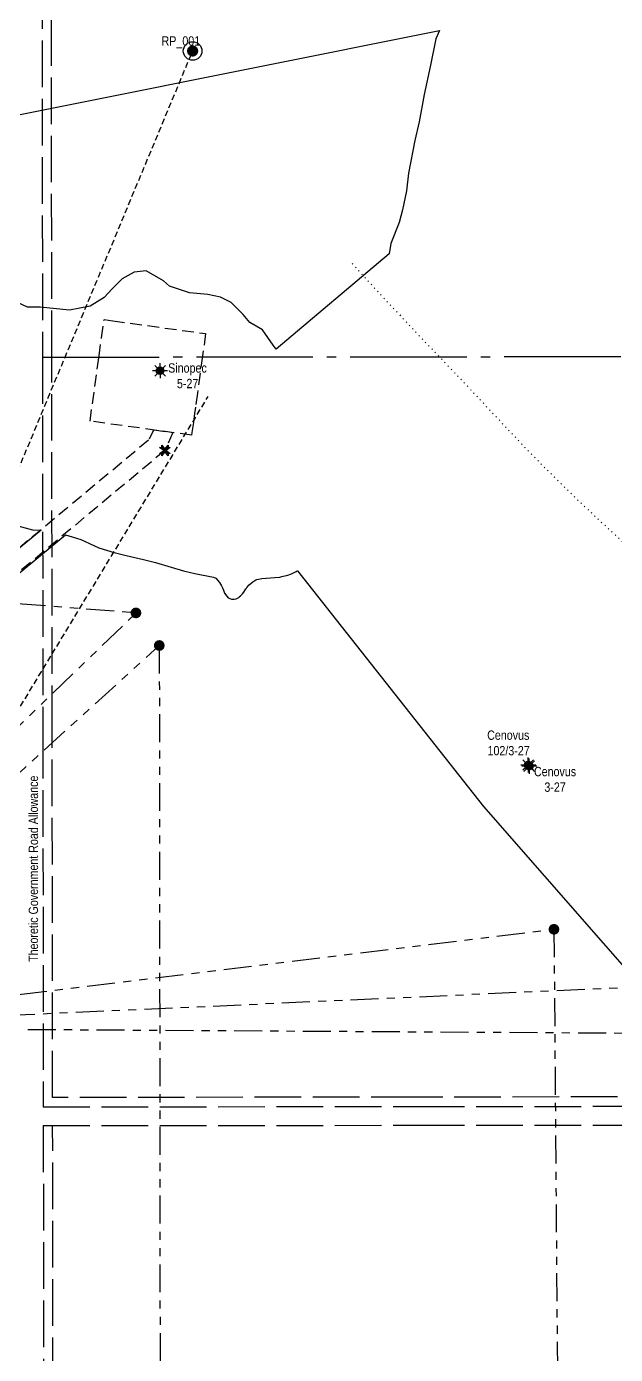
# Model space of a CAD drawing. Extents: x 493830 to 508605, y 6011694 to 6019262.
# Drawn here: x 504785 to 505416, y 6016394 to 6017818 of the extents above; entities that cross this region are included whole.
import ezdxf
from ezdxf.enums import TextEntityAlignment as Align

# ---------------------------------------------------------------- set-up
doc = ezdxf.new("R2010")
doc.units = 0
doc.header["$LTSCALE"] = 5
for name, pattern in [('foc-ACCESSROAD', [3.75, 2.5, -1.25]), ('foc-DOT', [1, 0.2, -0.8]), ('foc-DRILLPATH', [14.75, 6, -1.75, 1.75, -1.75, 1.75, -1.75]), ('foc-QUARTERLINE', [33, 25, -3, 2, -3]), ('foc-TIELINE', [1.875, 1.25, -0.625]), ('foc-UNSURVEYED', [12.5, 10, -2.5])]:
    doc.linetypes.add(name, pattern=pattern)
for name, color, linetype in [('35', 37, 'Continuous'), ('AS-DRILL-T', 8, 'Continuous'), ('CG-NOTES', 7, 'Continuous'), ('DETAIL-HZ-Existing', 8, 'foc-DOT'), ('F-AR', 190, 'foc-ACCESSROAD'), ('F-WS-S', 8, 'Continuous'), ('L-MON', 1, 'Continuous'), ('L-ROAD-T', 7, 'Continuous'), ('L-SECQ', 8, 'foc-QUARTERLINE'), ('L-TIE', 7, 'foc-TIELINE'), ('L-USEC', 7, 'foc-UNSURVEYED'), ('P-PDRILLPATH', 12, 'foc-DRILLPATH'), ('WETLAND', 143, 'Continuous')]:
    doc.layers.add(name, color=color, linetype=linetype)
doc.styles.add('80', font='ARIALN.TTF', dxfattribs={"height": 10})
doc.styles.add('80L', font='ARIALN.TTF', dxfattribs={"height": 10})

# ---------------------------------------------------------------- blocks, each defined once
blk = doc.blocks.new('TEMP')
h = blk.add_hatch(color=255)
h.dxf.hatch_style = 1
h.paths.add_polyline_path([(0, 0.25), (-0.67, 1.15), (-0.67, 0.67), (-1.15, 0.67), (-0.25, 0), (-1.15, -0.67), (-0.67, -0.67), (-0.67, -1.15), (0, -0.25), (0.67, -1.15), (0.67, -0.67), (1.15, -0.67), (0.25, 0), (1.15, 0.67), (0.67, 0.67), (0.67, 1.15)])
h.paths.add_polyline_path([(0.57, 0.85), (0.57, 0.57), (0.85, 0.57), (0.08, 0), (0.85, -0.57), (0.57, -0.57), (0.57, -0.85), (0, -0.08), (-0.57, -0.85), (-0.57, -0.57), (-0.85, -0.57), (-0.08, 0), (-0.85, 0.57), (-0.57, 0.57), (-0.57, 0.85), (0, 0.08)], flags=16)
h = blk.add_hatch(color=1)
h.dxf.hatch_style = 1
h.paths.add_polyline_path([(0, 0.08), (-0.57, 0.85), (-0.57, 0.57), (-0.85, 0.57), (-0.08, 0), (-0.85, -0.57), (-0.57, -0.57), (-0.57, -0.85), (0, -0.08), (0.57, -0.85), (0.57, -0.57), (0.85, -0.57), (0.08, 0), (0.85, 0.57), (0.57, 0.57), (0.57, 0.85)])
at = {"color": 1}
for p, q in [((-0.08, 0), (0.08, 0)), ((0, 0.08), (0, -0.08))]:
    blk.add_line(p, q, dxfattribs=at)
at = {"color": 255, "flags": 128}
blk.add_lwpolyline([(-0.25, 0), (-1.15, 0.67), (-0.67, 0.67), (-0.67, 1.15), (0, 0.25), (0.67, 1.15), (0.67, 0.67), (1.15, 0.67), (0.25, 0), (1.15, -0.67), (0.67, -0.67), (0.67, -1.15), (0, -0.25), (-0.67, -1.15), (-0.67, -0.67), (-1.15, -0.67)], close=True, dxfattribs=at)
at = {"color": 1, "flags": 128}
blk.add_lwpolyline([(-0.08, 0), (-0.85, 0.57), (-0.57, 0.57), (-0.57, 0.85), (0, 0.08), (0.57, 0.85), (0.57, 0.57), (0.85, 0.57), (0.08, 0), (0.85, -0.57), (0.57, -0.57), (0.57, -0.85), (0, -0.08), (-0.57, -0.85), (-0.57, -0.57), (-0.85, -0.57)], close=True, dxfattribs=at)
blk = doc.blocks.new('label_road_theoretic')
at = {"layer": 'L-ROAD-T', "style": '80L'}
blk.add_text('Theoretic Government Road Allowance', height=10, dxfattribs=at).set_placement((0, 0), align=Align.MIDDLE_CENTER)
blk = doc.blocks.new('plbh')
at = {"layer": 'L-MON'}
h = blk.add_hatch(color=255, dxfattribs=at)
h.dxf.hatch_style = 1
edge = h.paths.add_edge_path()
edge.add_arc((0, 0), 1.16, 0, 360)
h = blk.add_hatch(color=256, dxfattribs=at)
h.dxf.hatch_style = 1
h.paths.add_polyline_path([(-0.96, 0, 1), (0.96, 0, 1)])
h.paths.add_polyline_path([(0.91, 0, -1), (-0.91, 0, -1)], flags=16)
h.paths.add_polyline_path([(0.45, 0, -1), (-0.45, 0, -1)], flags=0)
h = blk.add_hatch(color=256, dxfattribs=at)
h.dxf.hatch_style = 1
h.paths.add_polyline_path([(-0.45, 0, 1), (0.45, 0, 1)])
h.paths.add_polyline_path([(0.4, 0, -1), (-0.4, 0, -1)], flags=16)
at = {"layer": 'L-MON', "color": 240}
for radius in [0.96, 0.91, 0.45, 0.4]:
    blk.add_circle((0, 0), radius, dxfattribs=at)
blk = doc.blocks.new('GAS')
h = blk.add_hatch(color=255)
h.dxf.hatch_style = 1
edge = h.paths.add_edge_path()
edge.add_arc((0, 0), 0.9, 0, 360)
for p, q in [((-0.81, 0), (-1.62, 0)), ((-0.57, 0.57), (-1.14, 1.14)), ((0, 0.81), (0, 1.62)), ((0.57, 0.57), (1.14, 1.14)), ((1.62, 0), (0.81, 0)), ((-0.57, -0.57), (-1.14, -1.14)), ((0, -0.81), (0, -1.62)), ((1.14, -1.14), (0.57, -0.57))]:
    blk.add_line(p, q)
blk.add_circle((0, 0), 0.8)
blk = doc.blocks.new('fdia')
at = {"color": 255, "const_width": 1}
blk.add_lwpolyline([(-0.5, 0, 1), (0.5, 0, 1)], format="xyb", close=True, dxfattribs=at)
blk = doc.blocks.new('Fdiaa')
blk.add_blockref('fdia', (0, 0))
blk = doc.blocks.new('fdib')
at = {"color": 1, "const_width": 1.6}
blk.add_lwpolyline([(-0.4, 0, 1), (0.4, 0, 1)], format="xyb", close=True, dxfattribs=at)
at = {"color": 1}
blk.add_circle((0, 0), 0.8, dxfattribs=at)
blk = doc.blocks.new('Fdibb')
blk.add_blockref('fdib', (0, 0))
blk = doc.blocks.new('fdicc')
for name in ['Fdibb', 'Fdiaa']:
    blk.add_blockref(name, (0, 0))
blk = doc.blocks.new('FDI')
blk.add_blockref('fdicc', (0, 0))

msp = doc.modelspace()

# ---------------------------------------------------------------- linework, layer by layer
at = {"layer": '35', "color": 3}
msp.add_circle((504963.032, 6017791.668), 10, dxfattribs=at)
at = {"layer": 'DETAIL-HZ-Existing', "flags": 128}
msp.add_lwpolyline([(505134.118, 6017563.61), (505149.047, 6017547.319), (505167.644, 6017526.994), (505205.548, 6017486.646), (505243.672, 6017446.838), (505262.649, 6017426.754), (505281.426, 6017406.66), (505300.303, 6017386.516), (505319.289, 6017366.532), (505338.606, 6017346.798), (505358.222, 6017327.364), (505377.968, 6017308.201), (505398.044, 6017289.188), (505438.746, 6017251.772), (505459.361, 6017233.37), (505480.067, 6017215.117), (505500.822, 6017196.794), (505522.809, 6017177.103), (505584.016, 6017121.164), (505604.322, 6017102.292), (505624.298, 6017083.278), (505644.244, 6017064.105), (505683.597, 6017025.248), (505702.803, 6017005.584), (505721.83, 6016985.58), (505740.527, 6016965.426), (505778.491, 6016925.148), (505797.657, 6016905.324), (505816.924, 6016885.72), (505836.45, 6016866.207), (505856.037, 6016846.573), (505875.493, 6016826.97), (505915.177, 6016787.163)], dxfattribs=at)
at = {"layer": 'F-AR'}
msp.add_lwpolyline([(504962.336, 6017382.439), (504961.949, 6017379.631), (504853.021, 6017394.646), (504861.423, 6017455.517), (504862.678, 6017464.607), (504865.365, 6017484.075), (504868.053, 6017503.542), (504877.598, 6017502.226), (504976.95, 6017488.535), (504973.669, 6017464.715), (504968.163, 6017424.741), (504966.081, 6017409.631), (504965.171, 6017403.022), (504963.825, 6017393.253), (504962.336, 6017382.439)], close=True, dxfattribs=at)
msp.add_lwpolyline([(504346.494, 6016353.399), (504367.332, 6016290.776), (504350.589, 6016277.774), (504348.369, 6016284.458), (504326.522, 6016350.26), (504324.023, 6016815.202, -0.02887868), (504324.143, 6016817.506), (504328.392, 6016855.936), (504345.951, 6016891.461), (504373.354, 6016922.284), (504916.927, 6017375.568), (504921.266, 6017385.241), (504941.909, 6017382.394), (504933.295, 6017363.189), (504387.302, 6016907.888), (504362.678, 6016880.191), (504347.873, 6016850.238), (504344.012, 6016815.309)], format="xyb", close=True, dxfattribs=at)
at = {"layer": 'L-SECQ', "flags": 128}
msp.add_lwpolyline([(504802.022, 6017463.321), (505574.498, 6017464.118)], dxfattribs=at)
at = {"layer": 'L-TIE', "flags": 128}
for points in [[(504573.676, 6016856.525), (504963.032, 6017791.668)], [(504346.377, 6016375.233), (504979.567, 6017420.958)]]:
    msp.add_lwpolyline(points, dxfattribs=at)
at = {"layer": 'L-USEC'}
for p, q in [((504801.59, 6017865.404), (504802.022, 6017463.321)), ((504812.063, 6017463.331), (504811.632, 6017865.413)), ((504802.022, 6017463.322), (504802.454, 6017061.234)), ((504812.495, 6017061.242), (504812.063, 6017463.331)), ((504802.454, 6017061.234), (504802.885, 6016659.165)), ((504812.915, 6016669.218), (504812.495, 6017061.242)), ((505204.463, 6016669.613), (504812.915, 6016669.218)), ((505606.073, 6016670.018), (505204.463, 6016669.613)), ((504802.885, 6016659.165), (505204.477, 6016659.571)), ((505204.477, 6016659.561), (505606.09, 6016659.965)), ((505204.497, 6016639.454), (505606.11, 6016639.859)), ((504802.906, 6016639.048), (505204.497, 6016639.454)), ((504802.906, 6016639.048), (504803.338, 6016236.968)), ((504813.38, 6016236.977), (504812.948, 6016639.058))]:
    msp.add_line(p, q, dxfattribs=at)
at = {"layer": 'P-PDRILLPATH'}
for p, q in [((504476.635, 6016744.065), (504927.276, 6017154.016)), ((504927.276, 6017154.016), (504931.161, 6013532.463)), ((504483.951, 6016744.104), (505350.389, 6016849.603)), ((505350.377, 6016849.606), (505375.923, 6013532.947)), ((504469.319, 6016744.026), (505593.318, 6016794.88)), ((504491.332, 6016744.077), (505933.466, 6016735.283))]:
    msp.add_line(p, q, dxfattribs=at)
at = {"layer": 'P-PDRILLPATH', "flags": 128}
msp.add_lwpolyline([(504442.034, 6016743.882), (504902.282, 6017188.982), (500022.331, 6017563.318)], dxfattribs=at)
at = {"layer": 'WETLAND'}
for points in [[(504439.082, 6017655.653), (505227.664, 6017813.654), (505223.604, 6017804.605), (505218.015, 6017776.496), (505211.306, 6017745.014), (505205.719, 6017715.78), (505201.245, 6017695.541), (505194.539, 6017660.686), (505192.313, 6017641.573), (505187.839, 6017621.333), (505184.482, 6017607.84), (505175.514, 6017585.347), (505173.825, 6017574.287), (505052.62, 6017471.921), (505049.355, 6017476.01), (505049.355, 6017476.01), (505049.355, 6017476.01), (505037.885, 6017492.46), (505024.277, 6017500.319), (505017.11, 6017508.9), (505004.213, 6017521.77), (504992.755, 6017527.483), (504979.152, 6017530.332), (504959.825, 6017532.459), (504938.345, 6017539.593), (504931.897, 6017545.312), (504913.276, 6017556.029), (504900.395, 6017554.584), (504887.519, 6017547.413), (504876.794, 6017536.666), (504868.215, 6017527.352), (504853.194, 6017518.032), (504831.01, 6017513.715), (504799.56, 6017516.862), (504799.56, 6017516.862), (504786.148, 6017516.848), (504770.609, 6017523.892)], [(504763.938, 6017285.697), (504791.479, 6017277.959), (504800.531, 6017277.737), (504536.126, 6017059.672)], [(504412.653, 6016930.606), (504826.862, 6017272.592), (504826.862, 6017272.592), (504833.936, 6017270.671), (504843.308, 6017267.836), (504843.308, 6017267.836), (504852.313, 6017263.507), (504862.472, 6017258.924), (504878.944, 6017253.947), (504891.647, 6017250.583), (504910.394, 6017246.244), (504923.088, 6017243.165), (504939.847, 6017238.197), (504953.146, 6017233.99), (504965.26, 6017231.181), (504985.427, 6017227.296), (504987.753, 6017226.089), (504990.108, 6017223.863), (504991.636, 6017222.029), (504991.891, 6017221.622), (504994.001, 6017217.957), (504994.448, 6017217.325), (504994.92, 6017215.834), (504995.991, 6017213.429), (504997.226, 6017210.312), (504999.618, 6017206.799), (505001.241, 6017205.126), (505002.84, 6017204.311), (505004.578, 6017203.644), (505007.584, 6017203.73), (505009.58, 6017204.073), (505010.995, 6017204.686), (505012.402, 6017205.585), (505012.959, 6017206.174), (505014.501, 6017207.364), (505016.452, 6017209.282), (505017.831, 6017211.183), (505017.916, 6017211.316), (505020.163, 6017214.831), (505020.645, 6017215.489), (505021.128, 6017216.148), (505023.48, 6017219.079), (505027.69, 6017222.207), (505030.782, 6017224.301), (505031.968, 6017224.909), (505037.187, 6017225.772), (505046.618, 6017226.612), (505051.191, 6017227.028), (505056.479, 6017227.465), (505058.614, 6017227.955), (505063.457, 6017228.952), (505063.487, 6017228.958), (505065.019, 6017229.426), (505068.987, 6017230.971), (505074.195, 6017233.441), (505075.061, 6017234.009), (505075.381, 6017234.126), (505274.942, 6016981.328), (505468.479, 6016759.882)]]:
    msp.add_lwpolyline(points, dxfattribs=at)

# ---------------------------------------------------------------- block references
at = {"layer": '35', "color": 3, "xscale": 4.997330249999975, "yscale": 4.997330249999975, "zscale": 4.997330249999975}
msp.add_blockref('FDI', (504963.032, 6017791.668), dxfattribs=at)
at = {"layer": 'CG-NOTES', "xscale": 0.99946605, "yscale": 0.99946605, "zscale": 0.99946605, "rotation": 90}
msp.add_blockref('label_road_theoretic', (504792.309, 6016914.546), dxfattribs=at)
at = {"layer": 'F-WS-S', "xscale": 4.999999999999975, "yscale": 4.999999999999975, "zscale": 4.999999999999975}
for p in [(504928.105, 6017448.761), (505322.852, 6017025.833), (505323.895, 6017024.611)]:
    msp.add_blockref('GAS', p, dxfattribs=at)
at = {"layer": 'L-MON'}
for name, p, xscale, yscale, zscale in [('TEMP', (504933.295, 6017363.189), 4.997330249999966, 4.997330249999966, 4.997330249999966), ('plbh', (504902.263, 6017188.983), 4.997330249999968, 4.997330249999968, 4.997330249999968), ('plbh', (504927.276, 6017154.016), 4.997330249999968, 4.997330249999968, 4.997330249999968), ('plbh', (505350.389, 6016849.606), 4.997330249999968, 4.997330249999968, 4.997330249999968)]:
    msp.add_blockref(name, p, dxfattribs=dict(at, xscale=xscale, yscale=yscale, zscale=zscale))

# ---------------------------------------------------------------- texts
at = {"layer": '35', "color": 3, "style": '80'}
msp.add_attdef('RP_001', (504929.726, 6017797.422), 'RP', height=10, dxfattribs=at)
at = {"layer": 'AS-DRILL-T', "char_height": 10, "attachment_point": 1, "style": '80L'}
for s, insert in [('\\pi11.15846;Sinopec\\P\\pi20.58206;5-27', (504925.648, 6017456.689)), ('\\pi9.43267;Cenovus\\P\\pi9.81808;102/3-27', (505269.341, 6017062.89)), ('\\pi9.43267;Cenovus\\P\\pi20.58206;3-27', (505319.521, 6017023.806))]:
    msp.add_mtext_dynamic_manual_height_columns(s, width=63.08772, gutter_width=50, heights=[0], dxfattribs=dict(at, insert=insert))

doc.saveas('drawing.dxf')
